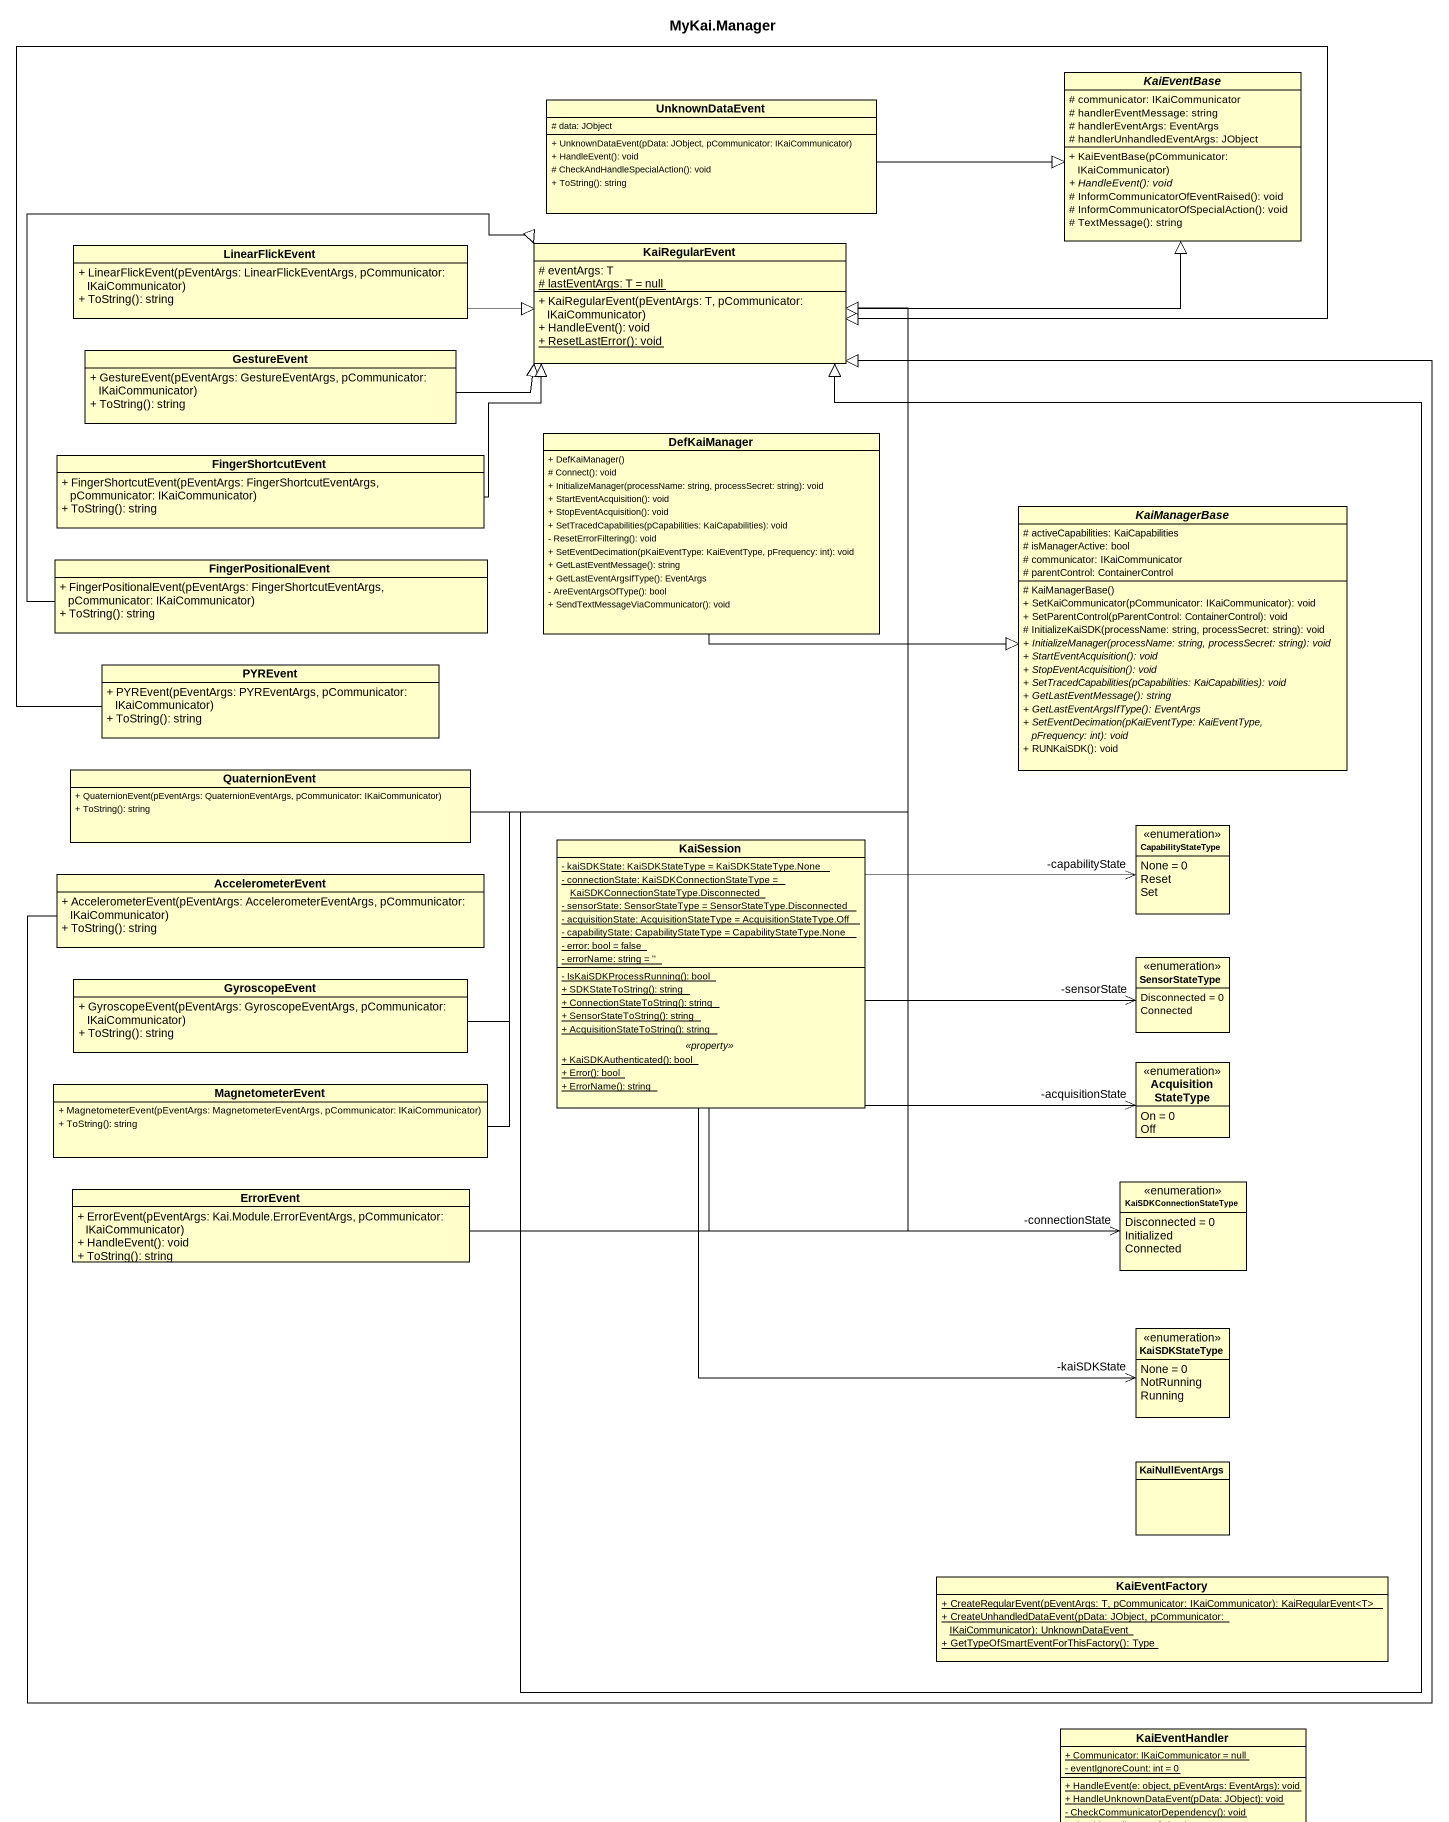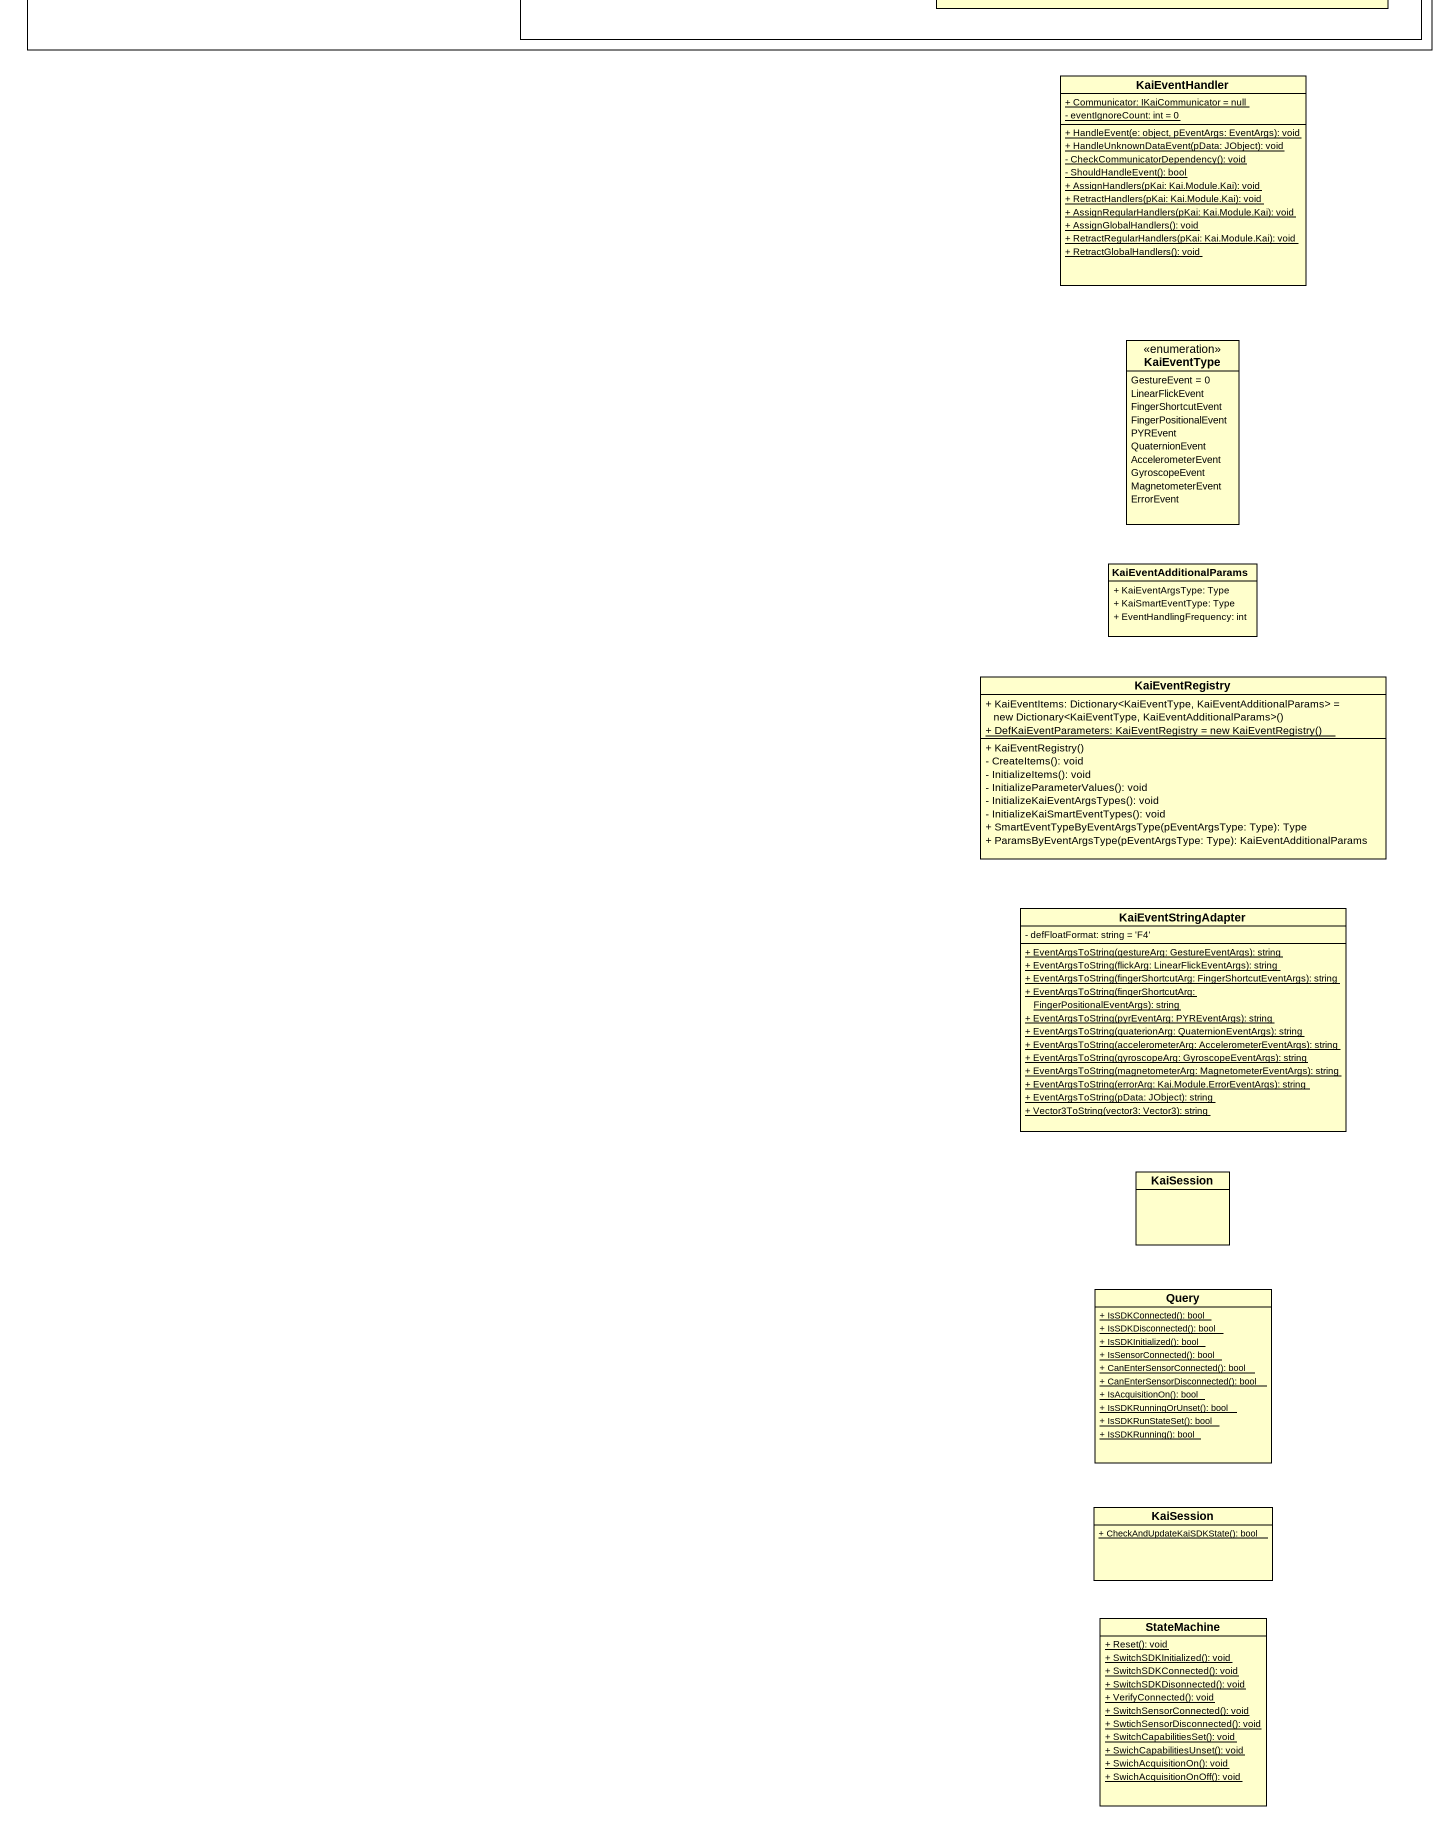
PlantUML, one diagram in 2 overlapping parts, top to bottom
@startuml
title MyKai.Manager
hide circle
hide empty members
skinparam classAttributeIconSize 0
class UnknownDataEvent {
  # data: JObject
  + UnknownDataEvent(pData: JObject, pCommunicator: IKaiCommunicator)
  + HandleEvent(): void
  # CheckAndHandleSpecialAction(): void
  + ToString(): string
}
abstract class KaiEventBase {
  # communicator: IKaiCommunicator
  # handlerEventMessage: string
  # handlerEventArgs: EventArgs
  # handlerUnhandledEventArgs: JObject
  + KaiEventBase(pCommunicator: IKaiCommunicator)
  {abstract} + HandleEvent(): void
  # InformCommunicatorOfEventRaised(): void
  # InformCommunicatorOfSpecialAction(): void
  # TextMessage(): string
}
class LinearFlickEvent {
  + LinearFlickEvent(pEventArgs: LinearFlickEventArgs, pCommunicator: IKaiCommunicator)
  + ToString(): string
}
class KaiRegularEvent {
  # eventArgs: T
  {static} # lastEventArgs: T = null
  + KaiRegularEvent(pEventArgs: T, pCommunicator: IKaiCommunicator)
  + HandleEvent(): void
  {static} + ResetLastError(): void
}
class GestureEvent {
  + GestureEvent(pEventArgs: GestureEventArgs, pCommunicator: IKaiCommunicator)
  + ToString(): string
}
class FingerShortcutEvent {
  + FingerShortcutEvent(pEventArgs: FingerShortcutEventArgs, pCommunicator: IKaiCommunicator)
  + ToString(): string
}
class DefKaiManager {
  + DefKaiManager()
  # Connect(): void
  + InitializeManager(processName: string, processSecret: string): void
  + StartEventAcquisition(): void
  + StopEventAcquisition(): void
  + SetTracedCapabilities(pCapabilities: KaiCapabilities): void
  - ResetErrorFiltering(): void
  + SetEventDecimation(pKaiEventType: KaiEventType, pFrequency: int): void
  + GetLastEventMessage(): string
  + GetLastEventArgsIfType(): EventArgs
  - AreEventArgsOfType(): bool
  + SendTextMessageViaCommunicator(): void
}
abstract class KaiManagerBase {
  # activeCapabilities: KaiCapabilities
  # isManagerActive: bool
  # communicator: IKaiCommunicator
  # parentControl: ContainerControl
  # KaiManagerBase()
  + SetKaiCommunicator(pCommunicator: IKaiCommunicator): void
  + SetParentControl(pParentControl: ContainerControl): void
  # InitializeKaiSDK(processName: string, processSecret: string): void
  {abstract} + InitializeManager(processName: string, processSecret: string): void
  {abstract} + StartEventAcquisition(): void
  {abstract} + StopEventAcquisition(): void
  {abstract} + SetTracedCapabilities(pCapabilities: KaiCapabilities): void
  {abstract} + GetLastEventMessage(): string
  {abstract} + GetLastEventArgsIfType(): EventArgs
  {abstract} + SetEventDecimation(pKaiEventType: KaiEventType, pFrequency: int): void
  + RUNKaiSDK(): void
}
class FingerPositionalEvent {
  + FingerPositionalEvent(pEventArgs: FingerShortcutEventArgs, pCommunicator: IKaiCommunicator)
  + ToString(): string
}
class PYREvent {
  + PYREvent(pEventArgs: PYREventArgs, pCommunicator: IKaiCommunicator)
  + ToString(): string
}
class QuaternionEvent {
  + QuaternionEvent(pEventArgs: QuaternionEventArgs, pCommunicator: IKaiCommunicator)
  + ToString(): string
}
class KaiSession {
  {static} - kaiSDKState: KaiSDKStateType = KaiSDKStateType.None
  {static} - connectionState: KaiSDKConnectionStateType = KaiSDKConnectionStateType.Disconnected
  {static} - sensorState: SensorStateType = SensorStateType.Disconnected
  {static} - acquisitionState: AcquisitionStateType = AcquisitionStateType.Off
  {static} - capabilityState: CapabilityStateType = CapabilityStateType.None
  {static} - error: bool = false
  {static} - errorName: string = ''
  --
  {static} - IsKaiSDKProcessRunning(): bool
  {static} + SDKStateToString(): string
  {static} + ConnectionStateToString(): string
  {static} + SensorStateToString(): string
  {static} + AcquisitionStateToString(): string
  .. <<property>> ..
  {static} + KaiSDKAuthenticated(): bool
  {static} + Error(): bool
  {static} + ErrorName(): string
}
enum CapabilityStateType {
  None = 0
  Reset
  Set
}
class AccelerometerEvent {
  + AccelerometerEvent(pEventArgs: AccelerometerEventArgs, pCommunicator: IKaiCommunicator)
  + ToString(): string
}
class GyroscopeEvent {
  + GyroscopeEvent(pEventArgs: GyroscopeEventArgs, pCommunicator: IKaiCommunicator)
  + ToString(): string
}
enum SensorStateType {
  Disconnected = 0
  Connected
}
class MagnetometerEvent {
  + MagnetometerEvent(pEventArgs: MagnetometerEventArgs, pCommunicator: IKaiCommunicator)
  + ToString(): string
}
enum AcquisitionStateType {
  On = 0
  Off
}
enum KaiSDKConnectionStateType {
  Disconnected = 0
  Initialized
  Connected
}
class ErrorEvent {
  + ErrorEvent(pEventArgs: Kai.Module.ErrorEventArgs, pCommunicator: IKaiCommunicator)
  + HandleEvent(): void
  + ToString(): string
}
enum KaiSDKStateType {
  None = 0
  NotRunning
  Running
}
class KaiNullEventArgs
class KaiEventFactory {
  {static} + CreateRegularEvent(pEventArgs: T, pCommunicator: IKaiCommunicator): KaiRegularEvent<T>
  {static} + CreateUnhandledDataEvent(pData: JObject, pCommunicator: IKaiCommunicator): UnknownDataEvent
  {static} + GetTypeOfSmartEventForThisFactory(): Type
}
class KaiEventHandler {
  {static} + Communicator: IKaiCommunicator = null
  {static} - eventIgnoreCount: int = 0
  {static} + HandleEvent(e: object, pEventArgs: EventArgs): void
  {static} + HandleUnknownDataEvent(pData: JObject): void
  {static} - CheckCommunicatorDependency(): void
  {static} - ShouldHandleEvent(): bool
  {static} + AssignHandlers(pKai: Kai.Module.Kai): void
  {static} + RetractHandlers(pKai: Kai.Module.Kai): void
  {static} + AssignRegularHandlers(pKai: Kai.Module.Kai): void
  {static} + AssignGlobalHandlers(): void
  {static} + RetractRegularHandlers(pKai: Kai.Module.Kai): void
  {static} + RetractGlobalHandlers(): void
}
enum KaiEventType {
  GestureEvent = 0
  LinearFlickEvent
  FingerShortcutEvent
  FingerPositionalEvent
  PYREvent
  QuaternionEvent
  AccelerometerEvent
  GyroscopeEvent
  MagnetometerEvent
  ErrorEvent
}
class KaiEventAdditionalParams {
  + KaiEventArgsType: Type
  + KaiSmartEventType: Type
  + EventHandlingFrequency: int
}
class KaiEventRegistry {
  {field} + KaiEventItems: Dictionary<KaiEventType, KaiEventAdditionalParams> = new Dictionary<KaiEventType, KaiEventAdditionalParams>()
  {static} {field} + DefKaiEventParameters: KaiEventRegistry = new KaiEventRegistry()
  + KaiEventRegistry()
  - CreateItems(): void
  - InitializeItems(): void
  - InitializeParameterValues(): void
  - InitializeKaiEventArgsTypes(): void
  - InitializeKaiSmartEventTypes(): void
  + SmartEventTypeByEventArgsType(pEventArgsType: Type): Type
  + ParamsByEventArgsType(pEventArgsType: Type): KaiEventAdditionalParams
}
class KaiEventStringAdapter {
  - defFloatFormat: string = 'F4'
  {static} + EventArgsToString(gestureArg: GestureEventArgs): string
  {static} + EventArgsToString(flickArg: LinearFlickEventArgs): string
  {static} + EventArgsToString(fingerShortcutArg: FingerShortcutEventArgs): string
  {static} + EventArgsToString(fingerShortcutArg: FingerPositionalEventArgs): string
  {static} + EventArgsToString(pyrEventArg: PYREventArgs): string
  {static} + EventArgsToString(quaterionArg: QuaternionEventArgs): string
  {static} + EventArgsToString(accelerometerArg: AccelerometerEventArgs): string
  {static} + EventArgsToString(gyroscopeArg: GyroscopeEventArgs): string
  {static} + EventArgsToString(magnetometerArg: MagnetometerEventArgs): string
  {static} + EventArgsToString(errorArg: Kai.Module.ErrorEventArgs): string
  {static} + EventArgsToString(pData: JObject): string
  {static} + Vector3ToString(vector3: Vector3): string
}
class "KaiSession" as KaiSession_2
class Query {
  {static} + IsSDKConnected(): bool
  {static} + IsSDKDisconnected(): bool
  {static} + IsSDKInitialized(): bool
  {static} + IsSensorConnected(): bool
  {static} + CanEnterSensorConnected(): bool
  {static} + CanEnterSensorDisconnected(): bool
  {static} + IsAcquisitionOn(): bool
  {static} + IsSDKRunningOrUnset(): bool
  {static} + IsSDKRunStateSet(): bool
  {static} + IsSDKRunning(): bool
}
class "KaiSession" as KaiSession_3 {
  {static} + CheckAndUpdateKaiSDKState(): bool
}
class StateMachine {
  {static} + Reset(): void
  {static} + SwitchSDKInitialized(): void
  {static} + SwitchSDKConnected(): void
  {static} + SwitchSDKDisonnected(): void
  {static} + VerifyConnected(): void
  {static} + SwitchSensorConnected(): void
  {static} + SwtichSensorDisconnected(): void
  {static} + SwitchCapabilitiesSet(): void
  {static} + SwichCapabilitiesUnset(): void
  {static} + SwichAcquisitionOn(): void
  {static} + SwichAcquisitionOnOff(): void
}
UnknownDataEvent -right-|> KaiEventBase
LinearFlickEvent -right-|> KaiRegularEvent
KaiRegularEvent -right-|> KaiEventBase
GestureEvent -right-|> KaiRegularEvent
FingerShortcutEvent -right-|> KaiRegularEvent
DefKaiManager -right-|> KaiManagerBase
FingerPositionalEvent -up-|> KaiRegularEvent
PYREvent -up-|> KaiRegularEvent
QuaternionEvent -up-|> KaiRegularEvent
KaiSession -right-> "-capabilityState" CapabilityStateType
KaiSession -right-> "-sensorState" SensorStateType
KaiSession -right-> "-acquisitionState" AcquisitionStateType
KaiSession -right-> "-connectionState" KaiSDKConnectionStateType
KaiSession --> "-kaiSDKState" KaiSDKStateType
AccelerometerEvent -up-|> KaiRegularEvent
GyroscopeEvent -up-|> KaiRegularEvent
MagnetometerEvent -up-|> KaiRegularEvent
ErrorEvent -up-|> KaiRegularEvent
@enduml
